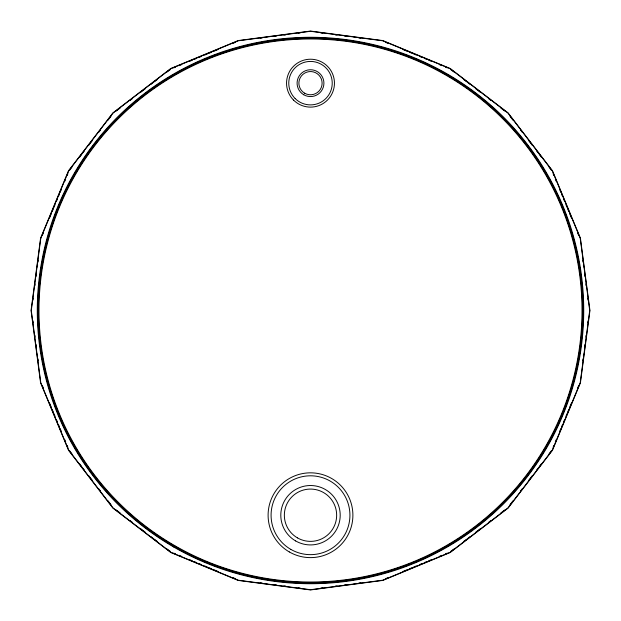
<?xml version="1.0" encoding="UTF-8"?>
<svg xmlns="http://www.w3.org/2000/svg" width="621" height="621" viewBox="0 0 621 621"><rect width="100%" height="100%" fill="white"/><g stroke="black" fill="none" stroke-linecap="round" stroke-linejoin="round"><path stroke-width="0.93" d="M32.998 300.052L33.247 298.15M34.877 285.807L35.125 283.906M36.127 276.314L36.375 274.412M37.376 266.813L37.625 264.911M38.005 262.062L38.254 260.168M582.746 360.832L582.995 358.938M583.375 356.089L583.624 354.187M584.625 346.588L584.873 344.686M585.875 337.094L586.123 335.193M587.753 322.85L588.002 320.948M42.228 235.67L43.33 233.015M49.556 217.963L51.388 213.539M52.125 211.769L53.227 209.114M53.957 207.344L55.059 204.689M56.527 201.15L57.621 198.495M58.358 196.725L59.453 194.07M60.19 192.3L61.293 189.646M64.592 181.681L65.686 179.027M67.153 175.487L67.891 173.717M553.109 447.283L553.847 445.513M555.314 441.973L556.408 439.319M559.707 431.354L560.81 428.7M561.547 426.93L562.642 424.275M563.379 422.505L564.473 419.85M565.941 416.311L567.043 413.656M567.773 411.886L568.875 409.231M569.612 407.461L571.444 403.037M577.67 387.985L578.772 385.33M69.568 170.301L71.904 167.266M79.48 157.385L81.817 154.342M82.981 152.82L84.145 151.307M88.811 145.221L92.312 140.664M98.723 132.304L100.478 130.022M108.054 120.148L110.973 116.344M510.027 504.656L512.946 500.852M520.522 490.978L522.277 488.696M528.688 480.336L532.189 475.779M536.855 469.693L538.019 468.18M539.183 466.658L541.52 463.615M549.096 453.734L551.432 450.699M116.344 110.973L120.148 108.054M130.022 100.478L132.304 98.723M140.664 92.312L145.221 88.811M151.307 84.145L152.82 82.981M154.342 81.817L157.385 79.48M167.266 71.904L170.301 69.568M450.699 551.432L453.734 549.096M463.615 541.52L466.658 539.183M468.18 538.019L469.693 536.855M475.779 532.189L480.336 528.688M488.696 522.277L490.978 520.522M500.852 512.946L504.656 510.027M173.717 67.891L175.487 67.153M179.027 65.686L181.681 64.592M189.646 61.293L192.3 60.19M194.07 59.453L196.725 58.358M198.495 57.621L201.15 56.527M204.689 55.059L207.344 53.957M209.114 53.227L211.769 52.125M213.539 51.388L217.963 49.556M233.015 43.33L235.67 42.228M385.33 578.772L387.985 577.67M403.037 571.444L407.461 569.612M409.231 568.875L411.886 567.773M413.656 567.043L416.311 565.941M419.85 564.473L422.505 563.379M424.275 562.642L426.93 561.547M428.7 560.81L431.354 559.707M439.319 556.408L441.973 555.314M445.513 553.847L447.283 553.109M260.168 38.254L262.062 38.005M264.911 37.625L266.813 37.376M274.412 36.375L276.314 36.127M283.906 35.125L285.807 34.877M298.15 33.247L300.052 32.998M320.948 588.002L322.85 587.753M335.193 586.123L337.094 585.875M344.686 584.873L346.588 584.625M354.187 583.624L356.089 583.375M358.938 582.995L360.832 582.746M320.948 32.998L322.85 33.247M335.193 34.877L337.094 35.125M344.686 36.127L346.588 36.375M354.187 37.376L356.089 37.625M358.938 38.005L360.832 38.254M260.168 582.746L262.062 582.995M264.911 583.375L266.813 583.624M274.412 584.625L276.314 584.873M283.906 585.875L285.807 586.123M298.15 587.753L300.052 588.002M385.33 42.228L387.985 43.33M403.037 49.556L407.461 51.388M409.231 52.125L411.886 53.227M413.656 53.957L416.311 55.059M419.85 56.527L422.505 57.621M424.275 58.358L426.93 59.453M428.7 60.19L431.354 61.293M439.319 64.592L441.973 65.686M445.513 67.153L447.283 67.891M173.717 553.109L175.487 553.847M179.027 555.314L181.681 556.408M189.646 559.707L192.3 560.81M194.07 561.547L196.725 562.642M198.495 563.379L201.15 564.473M204.689 565.941L207.344 567.043M209.114 567.773L211.769 568.875M213.539 569.612L217.963 571.444M233.015 577.67L235.67 578.772M450.699 69.568L453.734 71.904M463.615 79.48L466.658 81.817M468.18 82.981L469.693 84.145M475.779 88.811L480.336 92.312M488.696 98.723L490.978 100.478M500.852 108.054L504.656 110.973M116.344 510.027L120.148 512.946M130.022 520.522L132.304 522.277M140.664 528.688L145.221 532.189M151.307 536.855L152.82 538.019M154.342 539.183L157.385 541.52M167.266 549.096L170.301 551.432M510.027 116.344L512.946 120.148M520.522 130.022L522.277 132.304M528.688 140.664L532.189 145.221M536.855 151.307L538.019 152.82M539.183 154.342L541.52 157.385M549.096 167.266L551.432 170.301M69.568 450.699L71.904 453.734M79.48 463.615L81.817 466.658M82.981 468.18L84.145 469.693M88.811 475.779L92.312 480.336M98.723 488.696L100.478 490.978M108.054 500.852L110.973 504.656M553.109 173.717L553.847 175.487M555.314 179.027L556.408 181.681M559.707 189.646L560.81 192.3M561.547 194.07L562.642 196.725M563.379 198.495L564.473 201.15M565.941 204.689L567.043 207.344M567.773 209.114L568.875 211.769M569.612 213.539L571.444 217.963M577.67 233.015L578.772 235.67M42.228 385.33L43.33 387.985M49.556 403.037L51.388 407.461M52.125 409.231L53.227 411.886M53.957 413.656L55.059 416.311M56.527 419.85L57.621 422.505M58.358 424.275L59.453 426.93M60.19 428.7L61.293 431.354M64.592 439.319L65.686 441.973M67.153 445.513L67.891 447.283M582.746 260.168L582.995 262.062M583.375 264.911L583.624 266.813M584.625 274.412L584.873 276.314M585.875 283.906L586.123 285.807M587.753 298.15L588.002 300.052M32.998 320.948L33.247 322.85M34.877 335.193L35.125 337.094M36.127 344.686L36.375 346.588M37.376 354.187L37.625 356.089M38.005 358.938L38.254 360.832M40.575 238.177L31.05 310.5L40.575 382.823L68.489 450.225L112.898 508.102L170.775 552.511L238.177 580.425L310.5 589.95L382.823 580.425L450.225 552.511L508.102 508.102L552.511 450.225L580.425 382.823L589.95 310.5L580.425 238.177L552.511 170.775L508.102 112.898L450.225 68.489L382.823 40.575L310.5 31.05L238.177 40.575L170.775 68.489L112.898 112.898L68.489 170.775L40.575 238.177M40.8 238.231L31.291 310.5L40.8 382.769L68.698 450.109L113.069 507.931L170.891 552.302L238.231 580.2L310.5 589.709L382.769 580.2L450.109 552.302L507.931 507.931L552.302 450.109L580.2 382.769L589.709 310.5L580.2 238.231L552.302 170.891L507.931 113.069L450.109 68.698L382.769 40.8L310.5 31.291L238.231 40.8L170.891 68.698L113.069 113.069L68.698 170.891L40.8 238.231M295.65 540.945A29.699 29.699 0 0 0 340.199 515.228A29.699 29.699 0 0 0 295.65 489.503A29.699 29.699 0 0 0 295.65 540.945M303.793 94.78A13.414 13.414 0 0 0 323.914 83.167A13.414 13.414 0 0 0 303.793 71.547A13.414 13.414 0 0 0 303.793 94.78M295.13 98.529A21.735 21.735 0 0 0 331.49 88.787A21.735 21.735 0 0 0 304.872 62.17A21.735 21.735 0 0 0 295.13 98.529M290.791 549.368A39.426 39.426 0 0 0 349.926 515.228A39.426 39.426 0 0 0 290.791 481.081A39.426 39.426 0 0 0 290.791 549.368M174.175 546.62A272.65 272.65 0 0 0 583.15 310.5A272.65 272.65 0 0 0 174.175 74.38A272.65 272.65 0 0 0 174.175 546.62M174.462 546.123A272.076 272.076 0 0 0 582.576 310.5A272.076 272.076 0 0 0 174.462 74.877A272.076 272.076 0 0 0 174.462 546.123M297.42 537.871A26.152 26.152 0 0 0 336.652 515.228A26.152 26.152 0 0 0 297.42 492.577A26.152 26.152 0 0 0 297.42 537.871M173.888 547.117A273.224 273.224 0 0 0 583.724 310.5A273.224 273.224 0 0 0 173.888 73.883A273.224 273.224 0 0 0 173.888 547.117M304.694 93.228A11.613 11.613 0 0 0 322.113 83.167A11.613 11.613 0 0 0 304.694 73.107A11.613 11.613 0 0 0 304.694 93.228M289.301 551.937A42.391 42.391 0 0 0 352.891 515.228A42.391 42.391 0 0 0 289.301 478.512A42.391 42.391 0 0 0 289.301 551.937M293.562 100.097A23.947 23.947 0 0 0 333.632 89.362A23.947 23.947 0 0 0 304.298 60.035A23.947 23.947 0 0 0 293.562 100.097M174.742 545.642A271.517 271.517 0 0 0 582.017 310.5A271.517 271.517 0 0 0 174.742 75.358A271.517 271.517 0 0 0 174.742 545.642"/></g></svg>
